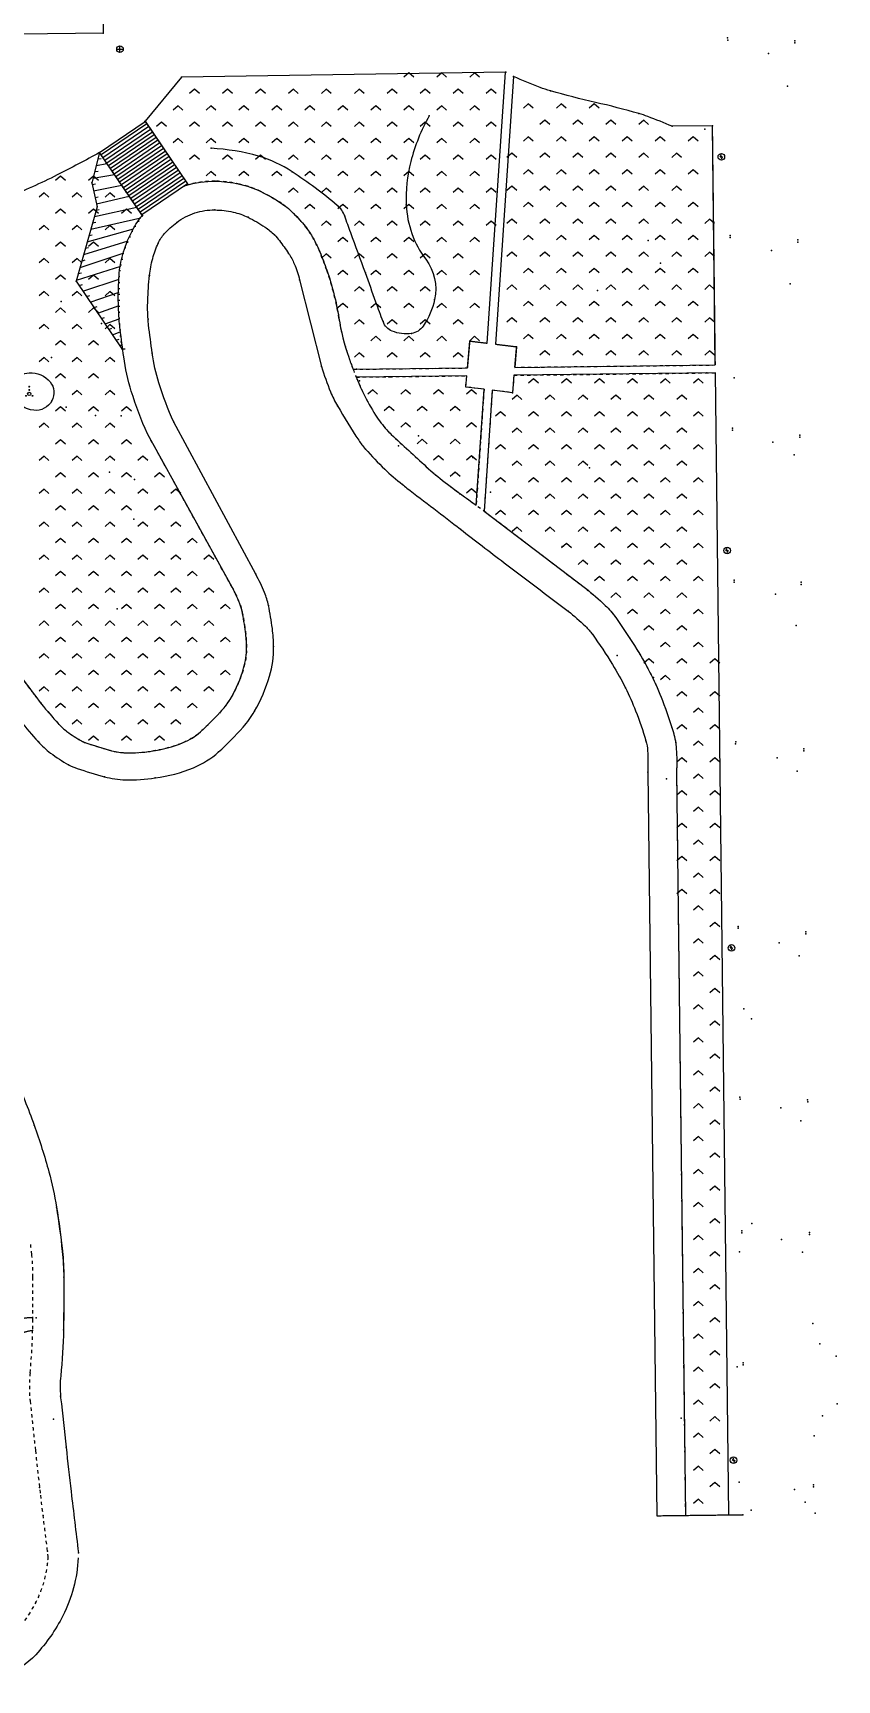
# Model space of a CAD drawing. Extents: x 940 to 1495, y 832 to 1212.
# Drawn here: x 1369.3 to 1491.3, y 836 to 1086 of the extents above; entities that cross this region are included whole.
import ezdxf

# ---------------------------------------------------------------- set-up
doc = ezdxf.new("R2010")
doc.units = 0
doc.header["$LTSCALE"] = 0.5
doc.header["$PDSIZE"] = 0.2
doc.linetypes.add('X4', pattern=[1.6, 0, -1.6])
doc.linetypes.add('X6', pattern=[2, 1, -1])
doc.layers.get('0').update_dxf_attribs({"linetype": 'CONTINUOUS'})
doc.layers.add('ASSIST', color=7, linetype='CONTINUOUS', plot=False)
for name, color, linetype in [('COMPONENT', 4, 'CONTINUOUS'), ('DLSS', 4, 'CONTINUOUS'), ('DMTZ', 3, 'CONTINUOUS'), ('GXYZ', 2, 'CONTINUOUS'), ('JMD', 6, 'CONTINUOUS'), ('SXSS', 5, 'CONTINUOUS'), ('ZBTZ', 3, 'CONTINUOUS'), ('ZDH', 1, 'CONTINUOUS')]:
    doc.layers.add(name, color=color, linetype=linetype)
doc.linetypes.add('10411', pattern='A,2,[150,AAA.SHX,S=1,R=0,X=0,Y=1],2,[151,AAA.SHX,S=1,R=0,X=0,Y=3],1e-11', length=4)
doc.linetypes.add('1161', pattern='A,0,[149,AAA.SHX,S=0.15,R=0,X=0,Y=0],-1.6', length=1.6)

# ---------------------------------------------------------------- blocks, each defined once
blk = doc.blocks.new('gcbj0102')
for p, q in [((-1, 0), (1, 0)), ((0, -1), (0, 1))]:
    blk.add_line(p, q)
blk.add_circle((0, 0), 1)
blk = doc.blocks.new('gc160')
at = {"const_width": 0.3}
for points in [[(-0.15, 2.2, 1), (0.15, 2.2, 1)], [(-0.15, 1.2, 1), (0.15, 1.2, 1)], [(-1.15, -0.6, 1), (-0.85, -0.6, 1)], [(0.85, -0.6, 1), (1.15, -0.6, 1)]]:
    blk.add_lwpolyline(points, format="xyb", close=True, dxfattribs=at)
blk.add_circle((0, 0), 0.5)
blk = doc.blocks.new('gc050')
for p, q in [((-0.35, 0), (0.05, 0.69)), ((-0.35, 0), (0.35, 0)), ((0.35, 0), (-0.06, -0.69))]:
    blk.add_line(p, q)
blk.add_circle((0, 0), 1)
blk = doc.blocks.new('gc211')
for p, q in [((0, 0), (-1.5, -1.32)), ((1.5, -1.32), (0, 0))]:
    blk.add_line(p, q)

msp = doc.modelspace()

# ---------------------------------------------------------------- linework, layer by layer
at = {"layer": 'ASSIST', "linetype": 'Continuous', "flags": 128}
msp.add_lwpolyline([(1386.33, 1072.55), (1392.77, 1063.09), (1385.84, 1058.38), (1379.41, 1067.83)], close=True, dxfattribs=at)
at = {"layer": 'ASSIST', "linetype": 'X4', "flags": 128}
msp.add_lwpolyline([(1379.41, 1067.83), (1385.91, 1058.3), (1384.44, 1056.12), (1383.05, 1052.77), (1382.41, 1049.57), (1382.41, 1042.19), (1382.79, 1038.06)], dxfattribs=at)
at = {"layer": 'DLSS', "linetype": 'Continuous', "flags": 128}
for points, const_width in [([(1472.37, 1071.89), (1472.8, 1035.6)], 0.2), ([(1379.41, 1067.83), (1385.9, 1058.28)], 0.1), ([(1477.01, 861.1), (1463.92, 860.94)], 0.2)]:
    msp.add_lwpolyline(points, dxfattribs=dict(at, const_width=const_width))
at = {"layer": 'DLSS', "linetype": 'X6'}
for points in [[(1392.26, 1062.75, -0.004067), (1392.47, 1062.82, -0.083362), (1396.98, 1063.49, -0.050227), (1400.62, 1063.06, -0.05831), (1403.85, 1061.94, -0.034364), (1406.94, 1060.17, -0.054458), (1409.1, 1058.36, -0.02781), (1410.79, 1056.39, -0.041185), (1411.94, 1054.59, -0.023263), (1412.81, 1052.77, -0.013701), (1413.87, 1050, -0.046415), (1415.71, 1042.73, 0.044909), (1417.2, 1036.79, 0.012986), (1418.33, 1033.79, 0.014901), (1419.44, 1031.29, 0.031639), (1421.29, 1027.98, 0.039353), (1422.99, 1025.75, 0.022147), (1423.65, 1025.07, 0.004029), (1428.97, 1020.17, 0.019627), (1431.82, 1017.79, 0.012827), (1436.63, 1014.27, 0.012827)], [(1368.95, 902.22, -0.003874), (1369.13, 900.64, -0.026584), (1369.31, 897.17, -0.000782), (1369.28, 890.64, -0.003582), (1369.27, 889.27, -0.020508), (1368.87, 882.66, 0.046402), (1368.84, 878.7, 0.005831), (1368.87, 878.38, 0.000159), (1369.68, 870.85, 0.002172), (1370.44, 864.09, 0.001571), (1371.57, 854.79, 0.001571)]]:
    msp.add_lwpolyline(points, format="xyb", dxfattribs=at)
at = {"layer": 'DLSS', "linetype": 'X6', "const_width": 0.2, "flags": 128}
for points in [[(1435.22, 1035.15), (1435.58, 1039.21), (1438.21, 1038.89)], [(1439.45, 1038.74), (1442.65, 1038.35), (1442.38, 1035.24)]]:
    msp.add_lwpolyline(points, dxfattribs=at)
at = {"layer": 'DLSS', "linetype": 'X6', "flags": 128}
for points in [[(1417.87, 1034.95), (1435.22, 1035.15)], [(1442.38, 1035.24), (1472.8, 1035.6)], [(1418.34, 1033.76), (1435.12, 1033.96)], [(1437.74, 1031.93), (1434.97, 1032.26), (1435.12, 1033.96)], [(1442.27, 1034.04), (1442.04, 1031.4), (1438.98, 1031.77)], [(1442.27, 1034.04), (1472.82, 1034.41)], [(1437.74, 1031.93), (1436.55, 1014.32)], [(1438.98, 1031.77), (1437.74, 1013.42)], [(1399.51, 1001.87), (1386.68, 1025.15)], [(1436.79, 1014.15), (1453.13, 1001.71)], [(1466.93, 973.83), (1468.28, 860.94)]]:
    msp.add_lwpolyline(points, dxfattribs=at)
for points in [[(1352.79, 1006.31, -0.019154), (1359.49, 999.13, -0.026107), (1364.04, 993.29, -0.002437), (1366.7, 989.43, 0.005847), (1367.76, 987.92, 0.013063), (1370.62, 984.14, 0.015681), (1373.13, 981.2, 0.046552), (1374.46, 979.98, 0.036869), (1376.68, 978.55, 0.043904), (1377.31, 978.27, 0.014235), (1381.23, 977.07, 0.060989), (1383.43, 976.75, 0.043174), (1387.25, 976.99, 0.043174)], [(1399.51, 1001.87, -0.029327), (1400.62, 999.53, -0.043901), (1401.02, 998.25, -0.021501), (1401.55, 995.09, -0.027851), (1401.71, 992.81, -0.075314), (1401.26, 989.57, -0.058057), (1399.35, 985.08, -0.051328), (1398.12, 983.37, -0.028362), (1394.71, 979.92, -0.08608), (1392.1, 978.29, -0.063875), (1387.3, 977, -0.063875)], [(1453.21, 1001.65, -0.022169), (1456.12, 999.11, -0.047547), (1457.72, 997.26, -0.016371), (1460.93, 992.43, -0.022284), (1463.08, 988.56, -0.024157), (1464.8, 984.67, -0.01926), (1466.46, 979.81, -0.057749), (1466.9, 977.32, -0.027189), (1466.92, 973.62, -0.027189)], [(1371.57, 854.79, -0.052663), (1371.02, 851.22, -0.053027), (1369.74, 847.87, -0.069822), (1366.35, 843.02, -0.111916), (1363.28, 840.92, -0.247764), (1359.48, 841.34, -0.167735), (1356.2, 845.72)]]:
    msp.add_lwpolyline(points, format="xyb", dxfattribs=at)
at = {"layer": 'DLSS', "linetype": 'Continuous', "const_width": 0.2}
for points in [[(1364.09, 889.31, -0.044259), (1365.31, 890.1, -0.044259), (1366.66, 890.65, -0.047993), (1368.21, 890.98, -0.03279), (1369.29, 891.03)], [(1365.36, 887.45, -0.044259), (1366.59, 888.24, -0.044259), (1367.94, 888.8, -0.041286), (1369.26, 889.09, -0.047993)]]:
    msp.add_lwpolyline(points, format="xyb", dxfattribs=at)
at = {"layer": 'DMTZ', "linetype": 'Continuous'}
for p, q in [((1379.42, 1067.84), (1379.41, 1067.83)), ((1378.68, 1064.94), (1379.18, 1065.02)), ((1378.93, 1065.9), (1380.53, 1066.18)), ((1379.17, 1066.87), (1379.67, 1066.96)), ((1378.31, 1062.99), (1378.8, 1063.08)), ((1378.44, 1063.97), (1381.66, 1064.53)), ((1378.51, 1062.02), (1382.79, 1062.88)), ((1378.72, 1061.04), (1379.21, 1061.14)), ((1378.93, 1060.06), (1383.91, 1061.23)), ((1378.08, 1056.2), (1385.66, 1057.92)), ((1378.62, 1058.13), (1385.04, 1059.57)), ((1378.88, 1059.09), (1379.37, 1059.2)), ((1377.54, 1054.27), (1384.54, 1056.26)), ((1377.81, 1055.24), (1378.29, 1055.36)), ((1378.35, 1057.16), (1378.83, 1057.27)), ((1376.46, 1050.42), (1383.01, 1052.58)), ((1377, 1052.35), (1383.74, 1054.43)), ((1377.27, 1053.31), (1377.75, 1053.45)), ((1375.93, 1048.49), (1382.62, 1050.61)), ((1376.73, 1051.38), (1377.21, 1051.54)), ((1376.2, 1049.46), (1376.67, 1049.61)), ((1376.33, 1047.64), (1376.81, 1047.8)), ((1376.89, 1046.81), (1382.41, 1048.63)), ((1377.45, 1045.98), (1377.92, 1046.14)), ((1378.01, 1045.15), (1382.41, 1046.63)), ((1378.57, 1044.32), (1379.04, 1044.48)), ((1379.13, 1043.49), (1382.41, 1044.63)), ((1379.69, 1042.66), (1380.16, 1042.83)), ((1380.24, 1041.83), (1382.41, 1042.63)), ((1380.8, 1041.01), (1381.27, 1041.18)), ((1381.36, 1040.18), (1382.55, 1040.64)), ((1381.92, 1039.35), (1382.38, 1039.54)), ((1382.48, 1038.52), (1382.73, 1038.65)), ((1382.79, 1038.06), (1383.29, 1038.06))]:
    msp.add_line(p, q, dxfattribs=at)
at = {"layer": 'DMTZ', "linetype": '10411', "flags": 128}
msp.add_lwpolyline([(1429.42, 1073.4, 0.065683), (1426.61, 1066.46, 0.074538), (1425.93, 1059.89, 0.151111), (1428.89, 1051.64, -0.216805), (1430.24, 1045.54, -0.097281), (1428.52, 1041.51, -0.20836), (1426.73, 1040.38, -0.137639), (1423.79, 1040.74, -0.209758), (1422.42, 1042.18, -0.000156), (1421.34, 1045.13, 0.000104), (1419.73, 1049.57, 0.000033), (1417.51, 1055.68, 0.00008), (1416.6, 1058.19, 0.130714), (1415.46, 1059.82, 0.030022), (1408.64, 1064.92, 0.075206), (1403.53, 1067.28, 0.058051), (1396.36, 1068.48)], format="xyb", dxfattribs=at)
at = {"layer": 'DMTZ', "linetype": 'Continuous', "flags": 128}
msp.add_lwpolyline([(1379.42, 1067.84), (1378.26, 1063.23), (1379.03, 1059.6), (1375.88, 1048.32), (1382.79, 1038.06)], dxfattribs=at)
at = {"layer": 'JMD', "linetype": 'Continuous'}
for p, q in [((1386.33, 1072.55), (1392.77, 1063.09)), ((1386.58, 1072.19), (1379.65, 1067.47)), ((1386.86, 1071.77), (1379.93, 1067.06)), ((1387.14, 1071.36), (1380.21, 1066.65)), ((1387.42, 1070.95), (1380.49, 1066.23)), ((1387.7, 1070.53), (1380.78, 1065.82)), ((1387.99, 1070.12), (1381.06, 1065.41)), ((1385.84, 1058.38), (1379.41, 1067.83)), ((1388.27, 1069.71), (1381.34, 1064.99)), ((1388.55, 1069.29), (1381.62, 1064.58)), ((1388.83, 1068.88), (1381.9, 1064.17)), ((1389.11, 1068.46), (1382.18, 1063.75)), ((1389.39, 1068.05), (1382.46, 1063.34)), ((1389.67, 1067.64), (1382.74, 1062.93)), ((1389.95, 1067.22), (1383.03, 1062.51)), ((1390.24, 1066.81), (1383.31, 1062.1)), ((1390.52, 1066.4), (1383.59, 1061.69)), ((1390.8, 1065.98), (1383.87, 1061.27)), ((1391.08, 1065.57), (1384.15, 1060.86)), ((1391.36, 1065.16), (1384.43, 1060.44)), ((1391.64, 1064.74), (1384.71, 1060.03)), ((1391.92, 1064.33), (1384.99, 1059.62)), ((1392.2, 1063.92), (1385.27, 1059.2)), ((1392.48, 1063.5), (1385.56, 1058.79)), ((1392.77, 1063.09), (1385.84, 1058.38))]:
    msp.add_line(p, q, dxfattribs=at)
at = {"layer": 'JMD', "linetype": 'Continuous', "flags": 128}
msp.add_lwpolyline([(1298.44, 1165.51), (1299.46, 1085.04), (1379.99, 1086), (1378.97, 1166.44)], close=True, dxfattribs=at)
at = {"layer": 'SXSS', "linetype": 'Continuous', "flags": 128}
for points in [[(1390.66, 1026.94, -0.030203), (1388.41, 1032.88, -0.041422), (1387.4, 1037.4, -0.003099), (1386.84, 1041.68, -0.01513), (1386.76, 1042.56, -0.024658), (1386.72, 1045.36, -0.017933), (1386.99, 1049.2, -0.038986), (1387.47, 1051.75, -0.040532), (1388.31, 1054.09, -0.0762), (1389.23, 1055.51, -0.049798), (1391.12, 1057.24, -0.082168), (1393.88, 1058.68, -0.083362), (1396.9, 1059.13, -0.050227), (1399.67, 1058.8, -0.05831), (1401.94, 1058.01, -0.034364), (1404.51, 1056.54, -0.054458), (1405.95, 1055.34, -0.02781), (1406.69, 1054.47, -0.013309), (1408.09, 1052.54, -0.051157), (1408.94, 1050.97, -0.035595), (1409.76, 1048.54)], [(1413.08, 1035.36, 0.020992), (1414.45, 1031.52, 0.036291), (1415.5, 1029.4, 0.010253), (1418.72, 1024.17, 0.037719), (1419.73, 1022.84, 0.021135), (1422.66, 1019.8, 0.025116), (1425.34, 1017.48, 0.001136), (1426.04, 1016.93, 0.000099), (1434.15, 1010.68, 0.001742), (1440.78, 1005.6, 0.001194), (1450.49, 998.24)], [(1349.9, 1003.39, -0.019154), (1356.39, 996.45, -0.026107), (1360.67, 990.94, -0.002437), (1363.31, 987.11, 0.005847), (1364.42, 985.52, 0.013063), (1367.41, 981.58, 0.015681), (1370.09, 978.44, 0.046552), (1371.99, 976.71, 0.036869), (1374.71, 974.94, 0.043904), (1376, 974.38, 0.014235), (1380.15, 973.12, 0.060989), (1383.33, 972.65, 0.043174), (1387.85, 972.93)], [(1387.85, 972.93, 0.063875), (1393.66, 974.49, 0.08608), (1397.45, 976.87, 0.028362), (1401.2, 980.65, 0.051328), (1402.91, 983.04, 0.058057), (1405.2, 988.4, 0.075314), (1405.81, 992.86, 0.027851), (1405.62, 995.6, 0.021501), (1405.03, 999.11, 0.043901), (1404.43, 1001.07, 0.029327), (1403.1, 1003.85)], [(1450.49, 998.24, -0.022169), (1453.11, 995.96, -0.047547), (1454.17, 994.73, -0.016371), (1457.22, 990.14, -0.022284), (1459.19, 986.61, -0.024157), (1460.73, 983.11, -0.01926), (1462.29, 978.56, -0.057749), (1462.55, 977.06, -0.027189), (1462.57, 973.83)], [(1340.94, 978.65, -0.003148), (1346.32, 968.84, -0.008475), (1348.23, 965.16, -0.004872), (1366.42, 927.69, -0.025191), (1369.5, 920.24, -0.019421), (1371.72, 913.14, -0.026398), (1372.87, 907.79, -0.013436), (1373.75, 901.09, -0.023082), (1373.98, 897.16, -0.004281), (1374, 893.53, -0.003582), (1373.94, 889.18, -0.020508), (1373.52, 882.19, 0.046402), (1373.49, 879.09, 0.005831), (1373.51, 878.88, 0.000159), (1374.33, 871.36, 0.002172), (1375.09, 864.64, 0.001571), (1376.21, 855.36)], [(1372.87, 907.79, -0.015666), (1373.78, 901.12, -0.026584), (1373.98, 897.16, -0.000782), (1373.96, 890.61, -0.003582), (1373.94, 889.18, -0.020508), (1373.52, 882.19, 0.046402), (1373.49, 879.09, 0.005831), (1373.51, 878.88, 0.000159), (1374.33, 871.36, 0.002172), (1375.09, 864.64, 0.001571), (1376.21, 855.36)], [(1376.17, 854.57, -0.052663), (1375.47, 850.04, -0.053027), (1373.85, 845.78, -0.069822), (1369.73, 839.88, -0.111916), (1364.98, 836.64, -0.247764), (1356.9, 837.53, -0.167735), (1351.81, 844.31, -0.167735)]]:
    msp.add_lwpolyline(points, format="xyb", dxfattribs=at)
at = {"layer": 'SXSS', "linetype": 'Continuous', "elevation": 10.49, "flags": 128}
for points in [[(1409.76, 1048.54), (1413.08, 1035.36)], [(1403.1, 1003.85), (1390.66, 1026.94)], [(1462.57, 973.83), (1463.92, 860.94)]]:
    msp.add_lwpolyline(points, dxfattribs=at)
at = {"layer": 'ZBTZ', "linetype": 'Continuous', "flags": 128}
for points in [[(1440.99, 1080.02), (1391.83, 1079.28), (1386.31, 1072.58), (1392.77, 1063.09), (1392.26, 1062.75, -0.004067), (1392.47, 1062.82, -0.083362), (1396.98, 1063.49, -0.050227), (1400.62, 1063.06, -0.05831), (1403.85, 1061.94, -0.034364), (1406.94, 1060.17, -0.054458), (1409.1, 1058.36, -0.02781), (1410.79, 1056.39, -0.041185), (1411.94, 1054.59, -0.023263), (1412.81, 1052.77, -0.013701), (1413.87, 1050, -0.046415), (1415.71, 1042.73, 0.044909), (1417.2, 1036.79, 0.007947), (1417.87, 1034.95), (1435.22, 1035.15), (1435.58, 1039.21), (1438.21, 1038.89)], [(1472.37, 1071.89), (1466.26, 1071.83, 0.007918), (1462.58, 1073.3, 0.021736), (1461.21, 1073.76, 0.012822), (1454.64, 1075.45, -0.012346), (1447.8, 1077.2, -0.023319), (1446.23, 1077.73, -0.008879), (1442.2, 1079.37), (1439.45, 1038.74), (1442.65, 1038.35), (1442.38, 1035.24), (1472.8, 1035.6)], [(1437.74, 1031.93), (1434.97, 1032.26), (1435.12, 1033.96), (1418.34, 1033.76, 0.014707), (1419.44, 1031.29, 0.031639), (1421.29, 1027.98, 0.039353), (1422.99, 1025.75, 0.022147), (1423.65, 1025.07, 0.004029), (1428.97, 1020.17, 0.019627), (1431.82, 1017.79, 0.012603), (1436.55, 1014.32)], [(1472.82, 1034.41), (1442.27, 1034.04), (1442.04, 1031.4), (1438.98, 1031.77), (1437.74, 1013.42), (1453.13, 1001.72, -0.022782), (1456.12, 999.11, -0.047547), (1457.72, 997.26, -0.016371), (1460.93, 992.43, -0.022284), (1463.08, 988.56, -0.024157), (1464.8, 984.67, -0.01926), (1466.46, 979.81, -0.057749), (1466.9, 977.32, -0.025614), (1466.93, 973.83), (1468.28, 861), (1474.89, 861.08)], [(1472.82, 1034.41), (1442.27, 1034.04), (1442.04, 1031.4), (1438.98, 1031.77), (1437.74, 1013.42), (1453.13, 1001.72, -0.022782), (1456.12, 999.11, -0.047547), (1457.72, 997.26, -0.016371), (1460.93, 992.43, -0.022284), (1463.08, 988.56, -0.024157), (1464.8, 984.67, -0.01926), (1466.46, 979.81, -0.057749), (1466.9, 977.32, -0.025614), (1466.93, 973.83), (1468.28, 861), (1474.89, 861.08)]]:
    msp.add_lwpolyline(points, format="xyb", close=True, dxfattribs=at)
msp.add_lwpolyline([(1367.76, 987.92, 0.013063), (1370.62, 984.14, 0.015681), (1373.13, 981.2, 0.046552), (1374.46, 979.98, 0.036869), (1376.68, 978.55, 0.043904), (1377.31, 978.27, 0.014235), (1381.23, 977.07, 0.060989), (1383.43, 976.75, 0.043232), (1387.25, 976.99, 0.064568), (1392.1, 978.29, 0.08608), (1394.71, 979.92, 0.028362), (1398.12, 983.37, 0.051328), (1399.35, 985.08, 0.058057), (1401.26, 989.57, 0.075314), (1401.71, 992.81, 0.027851), (1401.55, 995.09, 0.021501), (1401.02, 998.25, 0.043901), (1400.62, 999.53, 0.029326), (1399.51, 1001.87), (1386.68, 1025.15, -0.030203), (1384.23, 1031.62, -0.042062), (1383.08, 1036.82, -0.00246), (1382.54, 1040.98, -0.009778), (1382.41, 1042.19, -0.021273), (1382.25, 1045.89, -0.021384), (1382.41, 1049.57, -0.055218), (1383.05, 1052.77, -0.044443), (1384.44, 1056.12, -0.054864), (1385.9, 1058.28), (1379.41, 1067.83, -0.006945), (1372.98, 1064.44, -0.012118), (1369.22, 1062.64, -0.000579), (1361.62, 1059.23, -0.004212)], format="xyb", dxfattribs=at)
at = {"layer": 'ZBTZ', "linetype": '1161', "flags": 128}
msp.add_lwpolyline([(1368.73, 1034.42, -0.242631), (1371.91, 1033.03, -0.303359), (1372.18, 1030.18, -0.303359), (1369.42, 1028.72, -0.258361), (1366.47, 1030.77, -0.258361), (1366.58, 1033.13, -0.242631)], format="xyb", close=True, dxfattribs=at)
at = {"layer": 'ZDH', "linetype": 'Continuous'}
for p in [(1379.97, 1085.96, 12.13), (1379.97, 1085.96, 12.13), (1379.97, 1085.96, 12.13), (1474.68, 1085.23, 11.46), (1474.68, 1085.23, 11.46), (1474.69, 1084.92, 11.45), (1474.69, 1084.92, 11.45), (1382.51, 1083.52, 11.97), (1382.51, 1083.52, 11.97), (1480.9, 1082.89, 11.51), (1480.9, 1082.89, 11.51), (1484.89, 1084.5, 11.45), (1484.89, 1084.5, 11.45), (1484.9, 1084.81, 11.45), (1484.9, 1084.81, 11.45), (1440.99, 1080.03, 11.62), (1440.99, 1080.03, 11.62), (1440.99, 1080.03, 11.62), (1441.03, 1080.03, 11.61), (1441.03, 1080.03, 11.61), (1391.83, 1079.28, 11.72), (1391.83, 1079.28, 11.72), (1442.19, 1079.34, 11.62), (1442.19, 1079.34, 11.62), (1442.19, 1079.34, 11.62), (1442.2, 1079.37, 11.61), (1442.2, 1079.37, 11.61), (1483.76, 1077.89, 11.38), (1483.76, 1077.89, 11.38), (1447.8, 1077.2, 11.58), (1447.8, 1077.2, 11.58), (1386.29, 1072.54, 11.71), (1386.29, 1072.54, 11.71), (1386.31, 1072.59, 11.71), (1386.31, 1072.59, 11.71), (1386.33, 1072.55, 11.71), (1386.33, 1072.55, 11.71), (1429.42, 1073.4, 11.55), (1429.42, 1073.4, 11.55), (1429.42, 1073.4, 11.55), (1461.21, 1073.76, 11.66), (1461.21, 1073.76, 11.66), (1466.26, 1071.83, 11.61), (1466.26, 1071.83, 11.61), (1471.23, 1071.38, 11.51), (1471.23, 1071.38, 11.51), (1472.37, 1071.89, 11.53), (1472.37, 1071.89, 11.53), (1396.36, 1068.48, 11.26), (1396.36, 1068.48, 11.26), (1396.36, 1068.48, 11.26), (1408.64, 1064.92, 11.43), (1408.64, 1064.92, 11.43), (1408.64, 1064.92, 11.43), (1473.73, 1067.18, 11.41), (1473.73, 1067.18, 11.41), (1378.26, 1063.23, 11.58), (1378.26, 1063.23, 11.58), (1392.76, 1063.11, 8.12), (1392.76, 1063.11, 8.12), (1392.77, 1063.09, 8.11), (1392.77, 1063.09, 8.11), (1425.93, 1059.89, 11.3), (1425.93, 1059.89, 11.3), (1425.93, 1059.89, 11.3), (1379.03, 1059.6, 11.56), (1379.03, 1059.6, 11.56), (1385.9, 1058.28, 8.12), (1385.9, 1058.28, 8.12), (1385.91, 1058.3, 8.13), (1385.91, 1058.3, 8.13), (1396.9, 1059.13, 8.07), (1396.9, 1059.13, 8.07), (1401.94, 1058.01, 8.06), (1401.94, 1058.01, 8.06), (1416.6, 1058.19, 11.36), (1416.6, 1058.19, 11.36), (1416.6, 1058.19, 11.36), (1391.12, 1057.24, 8.04), (1391.12, 1057.24, 8.04), (1405.95, 1055.34, 8.08), (1405.95, 1055.34, 8.08), (1475.09, 1055.26, 11.03), (1475.09, 1055.26, 11.03), (1475.09, 1054.94, 11.02), (1475.09, 1054.94, 11.02), (1388.31, 1054.09, 8.06), (1388.31, 1054.09, 8.06), (1408.09, 1052.54, 8.07), (1408.09, 1052.54, 8.07), (1462.65, 1054.48, 11.18), (1462.65, 1054.48, 11.18), (1462.65, 1054.48, 11.18), (1481.35, 1052.95, 11.08), (1481.35, 1052.95, 11.08), (1485.31, 1054.58, 11.02), (1485.31, 1054.58, 11.02), (1485.32, 1054.25, 11), (1485.32, 1054.25, 11), (1464.51, 1051.03, 11.1), (1464.51, 1051.03, 11.1), (1464.51, 1051.03, 11.1), (1375.88, 1048.32, 10.72), (1375.88, 1048.32, 10.72), (1386.96, 1049.12, 8.06), (1386.96, 1049.12, 8.06), (1386.99, 1049.2, 8.07), (1386.99, 1049.2, 8.07), (1409.76, 1048.54, 8.06), (1409.76, 1048.54, 8.06), (1419.73, 1049.57, 11.01), (1419.73, 1049.57, 11.01), (1419.73, 1049.57, 11.01), (1484.19, 1047.9, 10.97), (1484.19, 1047.9, 10.97), (1373.6, 1045.22, 10.08), (1373.6, 1045.22, 10.08), (1430.24, 1045.54, 10.93), (1430.24, 1045.54, 10.93), (1430.24, 1045.54, 10.93), (1454.95, 1046.9, 10.51), (1454.95, 1046.9, 10.51), (1386.76, 1042.56, 8.04), (1386.76, 1042.56, 8.04), (1379.72, 1041.89, 9.05), (1379.72, 1041.89, 9.05), (1422.42, 1042.18, 10.89), (1422.42, 1042.18, 10.89), (1422.42, 1042.18, 10.89), (1426.73, 1040.38, 11), (1426.73, 1040.38, 11), (1426.73, 1040.38, 11), (1382.79, 1038.06, 8.05), (1382.79, 1038.06, 8.05), (1387.4, 1037.4, 8.04), (1387.4, 1037.4, 8.04), (1435.58, 1039.21, 9.48), (1435.58, 1039.21, 9.48), (1442.65, 1038.35, 9.59), (1442.65, 1038.35, 9.59), (1372.12, 1036.75, 9.93), (1372.12, 1036.75, 9.93), (1413.08, 1035.36, 8.05), (1413.08, 1035.36, 8.05), (1418.4, 1034.95, 8.04), (1418.4, 1034.95, 8.04), (1418.84, 1033.21, 8.06), (1418.84, 1033.21, 8.06), (1423.31, 1033.8, 8.72), (1423.31, 1033.8, 8.72), (1471.51, 1034.39, 10.85), (1471.51, 1034.39, 10.85), (1475.69, 1033.66, 10.75), (1475.69, 1033.66, 10.75), (1475.69, 1033.66, 10.75), (1475.69, 1033.66, 10.75), (1372.18, 1030.18, 10.09), (1372.18, 1030.18, 10.09), (1442.04, 1031.4, 9.38), (1442.04, 1031.4, 9.38), (1374.32, 1029.21, 9.9), (1374.32, 1029.21, 9.9), (1378.77, 1027.94, 9.37), (1378.77, 1027.94, 9.37), (1382.7, 1027.86, 8.79), (1382.7, 1027.86, 8.79), (1415.5, 1029.4, 8.06), (1415.5, 1029.4, 8.06), (1390.66, 1026.94, 8.06), (1390.66, 1026.94, 8.06), (1475.4, 1026.01, 10.63), (1475.4, 1026.01, 10.63), (1475.41, 1025.7, 10.63), (1475.41, 1025.7, 10.63), (1485.62, 1024.97, 10.6), (1485.62, 1024.97, 10.6), (1419.73, 1022.84, 8.02), (1419.73, 1022.84, 8.02), (1424.74, 1023.32, 8.05), (1424.74, 1023.32, 8.05), (1427.77, 1024.83, 8.69), (1427.77, 1024.83, 8.69), (1481.56, 1023.88, 10.69), (1481.56, 1023.88, 10.69), (1485.62, 1024.66, 10.6), (1485.62, 1024.66, 10.6), (1436.04, 1021.54, 8.53), (1436.04, 1021.54, 8.53), (1453.72, 1020, 9.54), (1453.72, 1020, 9.54), (1484.77, 1021.96, 10.61), (1484.77, 1021.96, 10.61), (1380.91, 1019.36, 9.88), (1380.91, 1019.36, 9.88), (1384.72, 1018.22, 9.02), (1384.72, 1018.22, 9.02), (1425.34, 1017.48, 8.02), (1425.34, 1017.48, 8.02), (1434.08, 1016.03, 8.57), (1434.08, 1016.03, 8.57), (1436.64, 1015.65, 8.18), (1436.64, 1015.65, 8.18), (1438.71, 1016.32, 8.35), (1438.71, 1016.32, 8.35), (1384.6, 1012.18, 9.44), (1384.6, 1012.18, 9.44), (1434.15, 1010.68, 8.02), (1434.15, 1010.68, 8.02), (1449.57, 1008.04, 8.55), (1449.57, 1008.04, 8.55), (1474.61, 1007.45, 10.56), (1474.61, 1007.45, 10.56), (1403.1, 1003.85, 8.07), (1403.1, 1003.85, 8.07), (1475.68, 1002.95, 10.29), (1475.68, 1002.95, 10.29), (1475.69, 1002.65, 10.28), (1475.69, 1002.65, 10.28), (1485.86, 1002.62, 10.3), (1485.86, 1002.62, 10.3), (1481.92, 1000.83, 10.35), (1481.92, 1000.83, 10.35), (1485.84, 1002.29, 10.3), (1485.84, 1002.29, 10.3), (1382.1, 998.61, 9.89), (1382.1, 998.61, 9.89), (1405.03, 999.11, 8.05), (1405.03, 999.11, 8.05), (1450.49, 998.24, 7.76), (1450.49, 998.24, 7.76), (1485.06, 996.05, 10.23), (1485.06, 996.05, 10.23), (1405.81, 992.86, 8.06), (1405.81, 992.86, 8.06), (1454.17, 994.73, 7.91), (1454.17, 994.73, 7.91), (1457.94, 991.5, 8.17), (1457.94, 991.5, 8.17), (1463.45, 988.16, 9.38), (1463.45, 988.16, 9.38), (1459.19, 986.61, 8.02), (1459.19, 986.61, 8.02), (1402.91, 983.04, 8.08), (1402.91, 983.04, 8.07), (1402.91, 983.04, 8.08), (1402.91, 983.04, 8.07), (1370.09, 978.44, 8.08), (1370.09, 978.44, 8.08), (1462.29, 978.56, 8.06), (1462.29, 978.56, 8.06), (1475.9, 978.09, 10.01), (1475.9, 978.09, 10.01), (1475.91, 978.39, 10), (1475.91, 978.39, 10), (1475.92, 978.39, 10.01), (1475.92, 978.39, 10.01), (1374.71, 974.94, 8.08), (1374.71, 974.94, 8.08), (1397.45, 976.87, 8.08), (1397.45, 976.87, 8.08), (1482.19, 975.97, 10.05), (1482.19, 975.97, 10.05), (1486.23, 977.05, 10), (1486.23, 977.05, 10), (1486.24, 977.33, 9.99), (1486.24, 977.33, 9.99), (1380.15, 973.12, 8.06), (1380.15, 973.12, 8.06), (1387.85, 972.93, 8.04), (1387.85, 972.93, 8.04), (1462.57, 973.83, 8.05), (1462.57, 973.83, 8.05), (1465.42, 972.82, 9.73), (1465.42, 972.82, 9.73), (1485.23, 973.95, 10), (1485.23, 973.95, 10), (1476.26, 950.11, 9.82), (1476.26, 950.11, 9.82), (1476.28, 950.4, 9.83), (1476.28, 950.4, 9.83), (1482.51, 947.89, 9.89), (1482.51, 947.89, 9.89), (1486.56, 949.25, 9.8), (1486.56, 949.25, 9.8), (1486.57, 949.56, 9.8), (1486.57, 949.56, 9.8), (1475.26, 947.13, 9.99), (1475.26, 947.13, 9.99), (1485.52, 945.92, 9.84), (1485.52, 945.92, 9.84), (1477.14, 937.87, 9.81), (1477.14, 937.87, 9.81), (1478.3, 936.36, 9.82), (1478.3, 936.36, 9.82), (1476.53, 924.5, 9.77), (1476.53, 924.5, 9.77), (1476.56, 924.18, 9.78), (1476.56, 924.18, 9.78), (1482.74, 922.88, 9.85), (1482.74, 922.88, 9.85), (1486.79, 924.08, 9.8), (1486.79, 924.08, 9.8), (1486.83, 923.77, 9.8), (1486.83, 923.77, 9.8), (1369.5, 920.24, 8.08), (1369.5, 920.24, 8.08), (1485.81, 920.87, 9.83), (1485.81, 920.87, 9.83), (1372.87, 907.79, 8.08), (1372.87, 907.79, 8.08), (1478.33, 905.29, 9.79), (1478.33, 905.29, 9.79), (1476.82, 904.22, 9.76), (1476.82, 904.22, 9.76), (1476.83, 903.92, 9.77), (1476.83, 903.92, 9.77), (1482.87, 902.89, 9.88), (1482.87, 902.89, 9.88), (1487.08, 903.93, 9.83), (1487.08, 903.93, 9.83), (1487.1, 903.62, 9.82), (1487.1, 903.62, 9.82), (1476.47, 901.03, 9.76), (1476.47, 901.03, 9.76), (1476.47, 901.03, 9.76), (1476.47, 901.03, 9.76), (1486.02, 900.96, 9.82), (1486.02, 900.96, 9.82), (1486.04, 900.96, 9.83), (1486.04, 900.96, 9.83), (1373.98, 897.16, 8.09), (1373.98, 897.16, 8.09), (1369.79, 891.01, 8.12), (1369.79, 891.01, 8.12), (1487.59, 890.14, 9.81), (1487.59, 890.14, 9.81), (1373.94, 889.18, 8.08), (1373.94, 889.18, 8.08), (1488.68, 887.07, 9.85), (1488.68, 887.07, 9.85), (1491.15, 885.17, 10.01), (1491.15, 885.17, 10.01), (1476.15, 883.56, 9.94), (1476.15, 883.56, 9.94), (1477.04, 884.15, 9.77), (1477.04, 884.15, 9.77), (1477.05, 883.86, 9.76), (1477.05, 883.86, 9.76), (1373.49, 879.09, 8.07), (1373.49, 879.09, 8.07), (1491.28, 877.95, 10.02), (1491.28, 877.95, 10.02), (1372.42, 875.61, 8.22), (1372.42, 875.61, 8.22), (1467.61, 875.77, 9.66), (1467.61, 875.77, 9.66), (1489.06, 876.12, 9.87), (1489.06, 876.12, 9.87), (1487.83, 873.07, 9.83), (1487.83, 873.07, 9.83), (1374.33, 871.36, 8.08), (1374.33, 871.36, 8.08), (1475.58, 869.39, 10), (1475.58, 869.39, 10), (1370.31, 865.24, 8.08), (1370.31, 865.24, 8.08), (1476.45, 866.08, 9.91), (1476.45, 866.08, 9.91), (1484.84, 864.95, 9.87), (1484.84, 864.95, 9.87), (1487.7, 865.64, 9.84), (1487.7, 865.64, 9.84), (1487.72, 865.34, 9.84), (1487.72, 865.34, 9.84), (1486.46, 863.02, 9.84), (1486.46, 863.02, 9.84), (1370.86, 861, 8.1), (1370.86, 861, 8.1), (1477.01, 861.1, 9.84), (1477.01, 861.1, 9.84), (1478.24, 861.81, 9.83), (1478.24, 861.81, 9.83), (1487.97, 861.35, 9.85), (1487.97, 861.35, 9.85), (1371.51, 855.58, 8.11), (1371.51, 855.58, 8.11), (1376.21, 855.36, 8.07), (1376.21, 855.36, 8.07), (1369.74, 847.87, 8.13), (1369.74, 847.87, 8.13)]:
    msp.add_point(p, dxfattribs=at)

# ---------------------------------------------------------------- block references
at = {"layer": 'COMPONENT', "linetype": 'Continuous', "xscale": 0.5, "yscale": 0.5}
msp.add_blockref('gcbj0102', (1382.51, 1083.52, 9.44), dxfattribs=at)
at = {"layer": 'GXYZ', "linetype": 'Continuous', "xscale": 0.5, "yscale": 0.5}
for p in [(1473.73, 1067.18, 11.41), (1474.61, 1007.45, 10.56), (1475.26, 947.13, 9.99), (1475.58, 869.39, 10)]:
    msp.add_blockref('gc050', p, dxfattribs=at)
at = {"layer": 'ZBTZ', "linetype": 'Continuous', "xscale": 0.5, "yscale": 0.5}
for name, p in [('gc211', (1426.31, 1079.95)), ('gc211', (1431.31, 1079.95)), ('gc211', (1436.31, 1079.95)), ('gc211', (1393.81, 1077.45)), ('gc211', (1398.81, 1077.45)), ('gc211', (1403.81, 1077.45)), ('gc211', (1408.81, 1077.45)), ('gc211', (1413.81, 1077.45)), ('gc211', (1418.81, 1077.45)), ('gc211', (1423.81, 1077.45)), ('gc211', (1428.81, 1077.45)), ('gc211', (1433.81, 1077.45)), ('gc211', (1438.81, 1077.45)), ('gc211', (1391.31, 1074.95)), ('gc211', (1396.31, 1074.95)), ('gc211', (1401.31, 1074.95)), ('gc211', (1406.31, 1074.95)), ('gc211', (1411.31, 1074.95)), ('gc211', (1416.31, 1074.95)), ('gc211', (1421.31, 1074.95)), ('gc211', (1426.31, 1074.95)), ('gc211', (1431.31, 1074.95)), ('gc211', (1436.31, 1074.95)), ('gc211', (1444.45, 1075.24)), ('gc211', (1449.45, 1075.24)), ('gc211', (1454.45, 1075.24)), ('gc211', (1388.81, 1072.45)), ('gc211', (1393.81, 1072.45)), ('gc211', (1398.81, 1072.45)), ('gc211', (1403.81, 1072.45)), ('gc211', (1408.81, 1072.45)), ('gc211', (1413.81, 1072.45)), ('gc211', (1418.81, 1072.45)), ('gc211', (1423.81, 1072.45)), ('gc211', (1428.81, 1072.45)), ('gc211', (1433.81, 1072.45)), ('gc211', (1438.81, 1072.45)), ('gc211', (1446.95, 1072.74)), ('gc211', (1451.95, 1072.74)), ('gc211', (1456.95, 1072.74)), ('gc211', (1461.95, 1072.74)), ('gc211', (1391.31, 1069.95)), ('gc211', (1396.31, 1069.95)), ('gc211', (1401.31, 1069.95)), ('gc211', (1406.31, 1069.95)), ('gc211', (1411.31, 1069.95)), ('gc211', (1416.31, 1069.95)), ('gc211', (1421.31, 1069.95)), ('gc211', (1426.31, 1069.95)), ('gc211', (1431.31, 1069.95)), ('gc211', (1436.31, 1069.95)), ('gc211', (1444.45, 1070.24)), ('gc211', (1449.45, 1070.24)), ('gc211', (1454.45, 1070.24)), ('gc211', (1459.45, 1070.24)), ('gc211', (1464.45, 1070.24)), ('gc211', (1469.45, 1070.24)), ('gc211', (1393.81, 1067.45)), ('gc211', (1398.81, 1067.45)), ('gc211', (1403.81, 1067.45)), ('gc211', (1408.81, 1067.45)), ('gc211', (1413.81, 1067.45)), ('gc211', (1418.81, 1067.45)), ('gc211', (1423.81, 1067.45)), ('gc211', (1428.81, 1067.45)), ('gc211', (1433.81, 1067.45)), ('gc211', (1438.81, 1067.45)), ('gc211', (1441.95, 1067.74)), ('gc211', (1446.95, 1067.74)), ('gc211', (1451.95, 1067.74)), ('gc211', (1456.95, 1067.74)), ('gc211', (1461.95, 1067.74)), ('gc211', (1466.95, 1067.74)), ('gc211', (1396.31, 1064.95)), ('gc211', (1401.31, 1064.95)), ('gc211', (1406.31, 1064.95)), ('gc211', (1411.31, 1064.95)), ('gc211', (1416.31, 1064.95)), ('gc211', (1421.31, 1064.95)), ('gc211', (1426.31, 1064.95)), ('gc211', (1431.31, 1064.95)), ('gc211', (1436.31, 1064.95)), ('gc211', (1444.45, 1065.24)), ('gc211', (1449.45, 1065.24)), ('gc211', (1454.45, 1065.24)), ('gc211', (1459.45, 1065.24)), ('gc211', (1464.45, 1065.24)), ('gc211', (1469.45, 1065.24)), ('gc211', (1373.49, 1064.25)), ('gc211', (1378.49, 1064.25)), ('gc211', (1408.81, 1062.45)), ('gc211', (1413.81, 1062.45)), ('gc211', (1418.81, 1062.45)), ('gc211', (1423.81, 1062.45)), ('gc211', (1428.81, 1062.45)), ('gc211', (1433.81, 1062.45)), ('gc211', (1438.81, 1062.45)), ('gc211', (1441.95, 1062.74)), ('gc211', (1446.95, 1062.74)), ('gc211', (1451.95, 1062.74)), ('gc211', (1456.95, 1062.74)), ('gc211', (1461.95, 1062.74)), ('gc211', (1466.95, 1062.74)), ('gc211', (1370.99, 1061.75)), ('gc211', (1375.99, 1061.75)), ('gc211', (1380.99, 1061.75)), ('gc211', (1411.31, 1059.95)), ('gc211', (1416.31, 1059.95)), ('gc211', (1421.31, 1059.95)), ('gc211', (1426.31, 1059.95)), ('gc211', (1431.31, 1059.95)), ('gc211', (1436.31, 1059.95)), ('gc211', (1444.45, 1060.24)), ('gc211', (1449.45, 1060.24)), ('gc211', (1454.45, 1060.24)), ('gc211', (1459.45, 1060.24)), ('gc211', (1464.45, 1060.24)), ('gc211', (1469.45, 1060.24)), ('gc211', (1373.49, 1059.25)), ('gc211', (1378.49, 1059.25)), ('gc211', (1383.49, 1059.25)), ('gc211', (1413.81, 1057.45)), ('gc211', (1418.81, 1057.45)), ('gc211', (1423.81, 1057.45)), ('gc211', (1428.81, 1057.45)), ('gc211', (1433.81, 1057.45)), ('gc211', (1438.81, 1057.45)), ('gc211', (1441.95, 1057.74)), ('gc211', (1446.95, 1057.74)), ('gc211', (1451.95, 1057.74)), ('gc211', (1456.95, 1057.74)), ('gc211', (1461.95, 1057.74)), ('gc211', (1466.95, 1057.74)), ('gc211', (1471.95, 1057.74)), ('gc211', (1370.99, 1056.75)), ('gc211', (1375.99, 1056.75)), ('gc211', (1380.99, 1056.75)), ('gc211', (1416.31, 1054.95)), ('gc211', (1421.31, 1054.95)), ('gc211', (1426.31, 1054.95)), ('gc211', (1431.31, 1054.95)), ('gc211', (1436.31, 1054.95)), ('gc211', (1444.45, 1055.24)), ('gc211', (1449.45, 1055.24)), ('gc211', (1454.45, 1055.24)), ('gc211', (1459.45, 1055.24)), ('gc211', (1464.45, 1055.24)), ('gc211', (1469.45, 1055.24)), ('gc211', (1373.49, 1054.25)), ('gc211', (1378.49, 1054.25)), ('gc211', (1413.81, 1052.45)), ('gc211', (1418.81, 1052.45)), ('gc211', (1423.81, 1052.45)), ('gc211', (1428.81, 1052.45)), ('gc211', (1433.81, 1052.45)), ('gc211', (1441.95, 1052.74)), ('gc211', (1446.95, 1052.74)), ('gc211', (1451.95, 1052.74)), ('gc211', (1456.95, 1052.74)), ('gc211', (1461.95, 1052.74)), ('gc211', (1466.95, 1052.74)), ('gc211', (1471.95, 1052.74)), ('gc211', (1370.99, 1051.75)), ('gc211', (1375.99, 1051.75)), ('gc211', (1380.99, 1051.75)), ('gc211', (1416.31, 1049.95)), ('gc211', (1421.31, 1049.95)), ('gc211', (1426.31, 1049.95)), ('gc211', (1431.31, 1049.95)), ('gc211', (1436.31, 1049.95)), ('gc211', (1444.45, 1050.24)), ('gc211', (1449.45, 1050.24)), ('gc211', (1454.45, 1050.24)), ('gc211', (1459.45, 1050.24)), ('gc211', (1464.45, 1050.24)), ('gc211', (1469.45, 1050.24)), ('gc211', (1373.49, 1049.25)), ('gc211', (1378.49, 1049.25)), ('gc211', (1418.81, 1047.45)), ('gc211', (1423.81, 1047.45)), ('gc211', (1428.81, 1047.45)), ('gc211', (1433.81, 1047.45)), ('gc211', (1441.95, 1047.74)), ('gc211', (1446.95, 1047.74)), ('gc211', (1451.95, 1047.74)), ('gc211', (1456.95, 1047.74)), ('gc211', (1461.95, 1047.74)), ('gc211', (1466.95, 1047.74)), ('gc211', (1471.95, 1047.74)), ('gc211', (1370.99, 1046.75)), ('gc211', (1375.99, 1046.75)), ('gc211', (1380.99, 1046.75)), ('gc211', (1416.31, 1044.95)), ('gc211', (1421.31, 1044.95)), ('gc211', (1426.31, 1044.95)), ('gc211', (1431.31, 1044.95)), ('gc211', (1436.31, 1044.95)), ('gc211', (1444.45, 1045.24)), ('gc211', (1449.45, 1045.24)), ('gc211', (1454.45, 1045.24)), ('gc211', (1459.45, 1045.24)), ('gc211', (1464.45, 1045.24)), ('gc211', (1469.45, 1045.24)), ('gc211', (1373.49, 1044.25)), ('gc211', (1378.49, 1044.25)), ('gc211', (1418.81, 1042.45)), ('gc211', (1423.81, 1042.45)), ('gc211', (1428.81, 1042.45)), ('gc211', (1433.81, 1042.45)), ('gc211', (1441.95, 1042.74)), ('gc211', (1446.95, 1042.74)), ('gc211', (1451.95, 1042.74)), ('gc211', (1456.95, 1042.74)), ('gc211', (1461.95, 1042.74)), ('gc211', (1466.95, 1042.74)), ('gc211', (1471.95, 1042.74)), ('gc211', (1370.99, 1041.75)), ('gc211', (1375.99, 1041.75)), ('gc211', (1380.99, 1041.75)), ('gc211', (1421.31, 1039.95)), ('gc211', (1426.31, 1039.95)), ('gc211', (1431.31, 1039.95)), ('gc211', (1436.31, 1039.95)), ('gc211', (1444.45, 1040.24)), ('gc211', (1449.45, 1040.24)), ('gc211', (1454.45, 1040.24)), ('gc211', (1459.45, 1040.24)), ('gc211', (1464.45, 1040.24)), ('gc211', (1469.45, 1040.24)), ('gc211', (1373.49, 1039.25)), ('gc211', (1378.49, 1039.25)), ('gc211', (1418.81, 1037.45)), ('gc211', (1423.81, 1037.45)), ('gc211', (1428.81, 1037.45)), ('gc211', (1433.81, 1037.45)), ('gc211', (1446.95, 1037.74)), ('gc211', (1451.95, 1037.74)), ('gc211', (1456.95, 1037.74)), ('gc211', (1461.95, 1037.74)), ('gc211', (1466.95, 1037.74)), ('gc211', (1471.95, 1037.74)), ('gc211', (1370.99, 1036.75)), ('gc211', (1375.99, 1036.75)), ('gc211', (1380.99, 1036.75)), ('gc160', (1368.74, 1031.22)), ('gc211', (1373.49, 1034.25)), ('gc211', (1378.49, 1034.25)), ('gc211', (1445.24, 1033.5)), ('gc211', (1450.24, 1033.5)), ('gc211', (1455.24, 1033.5)), ('gc211', (1460.24, 1033.5)), ('gc211', (1465.24, 1033.5)), ('gc211', (1470.24, 1033.5)), ('gc211', (1375.99, 1031.75)), ('gc211', (1380.99, 1031.75)), ('gc211', (1420.84, 1031.82)), ('gc211', (1425.84, 1031.82)), ('gc211', (1430.84, 1031.82)), ('gc211', (1435.84, 1031.82)), ('gc211', (1442.74, 1031)), ('gc211', (1447.74, 1031)), ('gc211', (1452.74, 1031)), ('gc211', (1457.74, 1031)), ('gc211', (1462.74, 1031)), ('gc211', (1467.74, 1031)), ('gc211', (1373.49, 1029.25)), ('gc211', (1378.49, 1029.25)), ('gc211', (1383.49, 1029.25)), ('gc211', (1423.34, 1029.32)), ('gc211', (1428.34, 1029.32)), ('gc211', (1433.34, 1029.32)), ('gc211', (1440.24, 1028.5)), ('gc211', (1445.24, 1028.5)), ('gc211', (1450.24, 1028.5)), ('gc211', (1455.24, 1028.5)), ('gc211', (1460.24, 1028.5)), ('gc211', (1465.24, 1028.5)), ('gc211', (1470.24, 1028.5)), ('gc211', (1370.99, 1026.75)), ('gc211', (1375.99, 1026.75)), ('gc211', (1380.99, 1026.75)), ('gc211', (1425.84, 1026.82)), ('gc211', (1430.84, 1026.82)), ('gc211', (1435.84, 1026.82)), ('gc211', (1442.74, 1026)), ('gc211', (1447.74, 1026)), ('gc211', (1452.74, 1026)), ('gc211', (1457.74, 1026)), ('gc211', (1462.74, 1026)), ('gc211', (1467.74, 1026)), ('gc211', (1373.49, 1024.25)), ('gc211', (1378.49, 1024.25)), ('gc211', (1383.49, 1024.25)), ('gc211', (1428.34, 1024.32)), ('gc211', (1433.34, 1024.32)), ('gc211', (1440.24, 1023.5)), ('gc211', (1445.24, 1023.5)), ('gc211', (1450.24, 1023.5)), ('gc211', (1455.24, 1023.5)), ('gc211', (1460.24, 1023.5)), ('gc211', (1465.24, 1023.5)), ('gc211', (1470.24, 1023.5)), ('gc211', (1370.99, 1021.75)), ('gc211', (1375.99, 1021.75)), ('gc211', (1380.99, 1021.75)), ('gc211', (1385.99, 1021.75)), ('gc211', (1430.84, 1021.82)), ('gc211', (1435.84, 1021.82)), ('gc211', (1442.74, 1021)), ('gc211', (1447.74, 1021)), ('gc211', (1452.74, 1021)), ('gc211', (1457.74, 1021)), ('gc211', (1462.74, 1021)), ('gc211', (1467.74, 1021)), ('gc211', (1373.49, 1019.25)), ('gc211', (1378.49, 1019.25)), ('gc211', (1383.49, 1019.25)), ('gc211', (1388.49, 1019.25)), ('gc211', (1433.34, 1019.32)), ('gc211', (1440.24, 1018.5)), ('gc211', (1445.24, 1018.5)), ('gc211', (1450.24, 1018.5)), ('gc211', (1455.24, 1018.5)), ('gc211', (1460.24, 1018.5)), ('gc211', (1465.24, 1018.5)), ('gc211', (1470.24, 1018.5)), ('gc211', (1370.99, 1016.75)), ('gc211', (1375.99, 1016.75)), ('gc211', (1380.99, 1016.75)), ('gc211', (1385.99, 1016.75)), ('gc211', (1390.99, 1016.75)), ('gc211', (1435.84, 1016.82)), ('gc211', (1442.74, 1016)), ('gc211', (1447.74, 1016)), ('gc211', (1452.74, 1016)), ('gc211', (1457.74, 1016)), ('gc211', (1462.74, 1016)), ('gc211', (1467.74, 1016)), ('gc211', (1373.49, 1014.25)), ('gc211', (1378.49, 1014.25)), ('gc211', (1383.49, 1014.25)), ('gc211', (1388.49, 1014.25)), ('gc211', (1440.24, 1013.5)), ('gc211', (1445.24, 1013.5)), ('gc211', (1450.24, 1013.5)), ('gc211', (1455.24, 1013.5)), ('gc211', (1460.24, 1013.5)), ('gc211', (1465.24, 1013.5)), ('gc211', (1470.24, 1013.5)), ('gc211', (1370.99, 1011.75)), ('gc211', (1375.99, 1011.75)), ('gc211', (1380.99, 1011.75)), ('gc211', (1385.99, 1011.75)), ('gc211', (1390.99, 1011.75)), ('gc211', (1442.74, 1011)), ('gc211', (1447.74, 1011)), ('gc211', (1452.74, 1011)), ('gc211', (1457.74, 1011)), ('gc211', (1462.74, 1011)), ('gc211', (1467.74, 1011)), ('gc211', (1373.49, 1009.25)), ('gc211', (1378.49, 1009.25)), ('gc211', (1383.49, 1009.25)), ('gc211', (1388.49, 1009.25)), ('gc211', (1393.49, 1009.25)), ('gc211', (1450.24, 1008.5)), ('gc211', (1455.24, 1008.5)), ('gc211', (1460.24, 1008.5)), ('gc211', (1465.24, 1008.5)), ('gc211', (1470.24, 1008.5)), ('gc211', (1370.99, 1006.75)), ('gc211', (1375.99, 1006.75)), ('gc211', (1380.99, 1006.75)), ('gc211', (1385.99, 1006.75)), ('gc211', (1390.99, 1006.75)), ('gc211', (1395.99, 1006.75)), ('gc211', (1452.74, 1006)), ('gc211', (1457.74, 1006)), ('gc211', (1462.74, 1006)), ('gc211', (1467.74, 1006)), ('gc211', (1373.49, 1004.25)), ('gc211', (1378.49, 1004.25)), ('gc211', (1383.49, 1004.25)), ('gc211', (1388.49, 1004.25)), ('gc211', (1393.49, 1004.25)), ('gc211', (1455.24, 1003.5)), ('gc211', (1460.24, 1003.5)), ('gc211', (1465.24, 1003.5)), ('gc211', (1470.24, 1003.5)), ('gc211', (1370.99, 1001.75)), ('gc211', (1375.99, 1001.75)), ('gc211', (1380.99, 1001.75)), ('gc211', (1385.99, 1001.75)), ('gc211', (1390.99, 1001.75)), ('gc211', (1395.99, 1001.75)), ('gc211', (1457.74, 1001)), ('gc211', (1462.74, 1001)), ('gc211', (1467.74, 1001)), ('gc211', (1373.49, 999.25)), ('gc211', (1378.49, 999.25)), ('gc211', (1383.49, 999.25)), ('gc211', (1388.49, 999.25)), ('gc211', (1393.49, 999.25)), ('gc211', (1398.49, 999.25)), ('gc211', (1460.24, 998.5)), ('gc211', (1465.24, 998.5)), ('gc211', (1470.24, 998.5)), ('gc211', (1370.99, 996.75)), ('gc211', (1375.99, 996.75)), ('gc211', (1380.99, 996.75)), ('gc211', (1385.99, 996.75)), ('gc211', (1390.99, 996.75)), ('gc211', (1395.99, 996.75)), ('gc211', (1462.74, 996)), ('gc211', (1467.74, 996)), ('gc211', (1373.49, 994.25)), ('gc211', (1378.49, 994.25)), ('gc211', (1383.49, 994.25)), ('gc211', (1388.49, 994.25)), ('gc211', (1393.49, 994.25)), ('gc211', (1398.49, 994.25)), ('gc211', (1465.24, 993.5)), ('gc211', (1470.24, 993.5)), ('gc211', (1370.99, 991.75)), ('gc211', (1375.99, 991.75)), ('gc211', (1380.99, 991.75)), ('gc211', (1385.99, 991.75)), ('gc211', (1390.99, 991.75)), ('gc211', (1395.99, 991.75)), ('gc211', (1462.74, 991)), ('gc211', (1467.74, 991)), ('gc211', (1472.74, 991)), ('gc211', (1373.49, 989.25)), ('gc211', (1378.49, 989.25)), ('gc211', (1383.49, 989.25)), ('gc211', (1388.49, 989.25)), ('gc211', (1393.49, 989.25)), ('gc211', (1398.49, 989.25)), ('gc211', (1465.24, 988.5)), ('gc211', (1470.24, 988.5)), ('gc211', (1370.99, 986.75)), ('gc211', (1375.99, 986.75)), ('gc211', (1380.99, 986.75)), ('gc211', (1385.99, 986.75)), ('gc211', (1390.99, 986.75)), ('gc211', (1395.99, 986.75)), ('gc211', (1467.74, 986)), ('gc211', (1472.74, 986)), ('gc211', (1373.49, 984.25)), ('gc211', (1378.49, 984.25)), ('gc211', (1383.49, 984.25)), ('gc211', (1388.49, 984.25)), ('gc211', (1393.49, 984.25)), ('gc211', (1470.24, 983.5)), ('gc211', (1375.99, 981.75)), ('gc211', (1380.99, 981.75)), ('gc211', (1385.99, 981.75)), ('gc211', (1390.99, 981.75)), ('gc211', (1467.74, 981)), ('gc211', (1472.74, 981)), ('gc211', (1378.49, 979.25)), ('gc211', (1383.49, 979.25)), ('gc211', (1388.49, 979.25)), ('gc211', (1470.24, 978.5)), ('gc211', (1467.74, 976)), ('gc211', (1472.74, 976)), ('gc211', (1470.24, 973.5)), ('gc211', (1467.74, 971)), ('gc211', (1472.74, 971)), ('gc211', (1470.24, 968.5)), ('gc211', (1467.74, 966)), ('gc211', (1472.74, 966)), ('gc211', (1470.24, 963.5)), ('gc211', (1467.74, 961)), ('gc211', (1472.74, 961)), ('gc211', (1470.24, 958.5)), ('gc211', (1467.74, 956)), ('gc211', (1472.74, 956)), ('gc211', (1470.24, 953.5)), ('gc211', (1472.74, 951)), ('gc211', (1470.24, 948.5)), ('gc211', (1472.74, 946)), ('gc211', (1470.24, 943.5)), ('gc211', (1472.74, 941)), ('gc211', (1470.24, 938.5)), ('gc211', (1472.74, 936)), ('gc211', (1470.24, 933.5)), ('gc211', (1472.74, 931)), ('gc211', (1470.24, 928.5)), ('gc211', (1472.74, 926)), ('gc211', (1470.24, 923.5)), ('gc211', (1472.74, 921)), ('gc211', (1470.24, 918.5)), ('gc211', (1472.74, 916)), ('gc211', (1470.24, 913.5)), ('gc211', (1472.74, 911)), ('gc211', (1470.24, 908.5)), ('gc211', (1472.74, 906)), ('gc211', (1470.24, 903.5)), ('gc211', (1472.74, 901)), ('gc211', (1470.24, 898.5)), ('gc211', (1472.74, 896)), ('gc211', (1470.24, 893.5)), ('gc211', (1472.74, 891)), ('gc211', (1470.24, 888.5)), ('gc211', (1472.74, 886)), ('gc211', (1470.24, 883.5)), ('gc211', (1472.74, 881)), ('gc211', (1470.24, 878.5)), ('gc211', (1472.74, 876)), ('gc211', (1470.24, 873.5)), ('gc211', (1472.74, 871)), ('gc211', (1470.24, 868.5)), ('gc211', (1472.74, 866)), ('gc211', (1470.24, 863.5))]:
    msp.add_blockref(name, p, dxfattribs=at)

doc.saveas('drawing.dxf')
